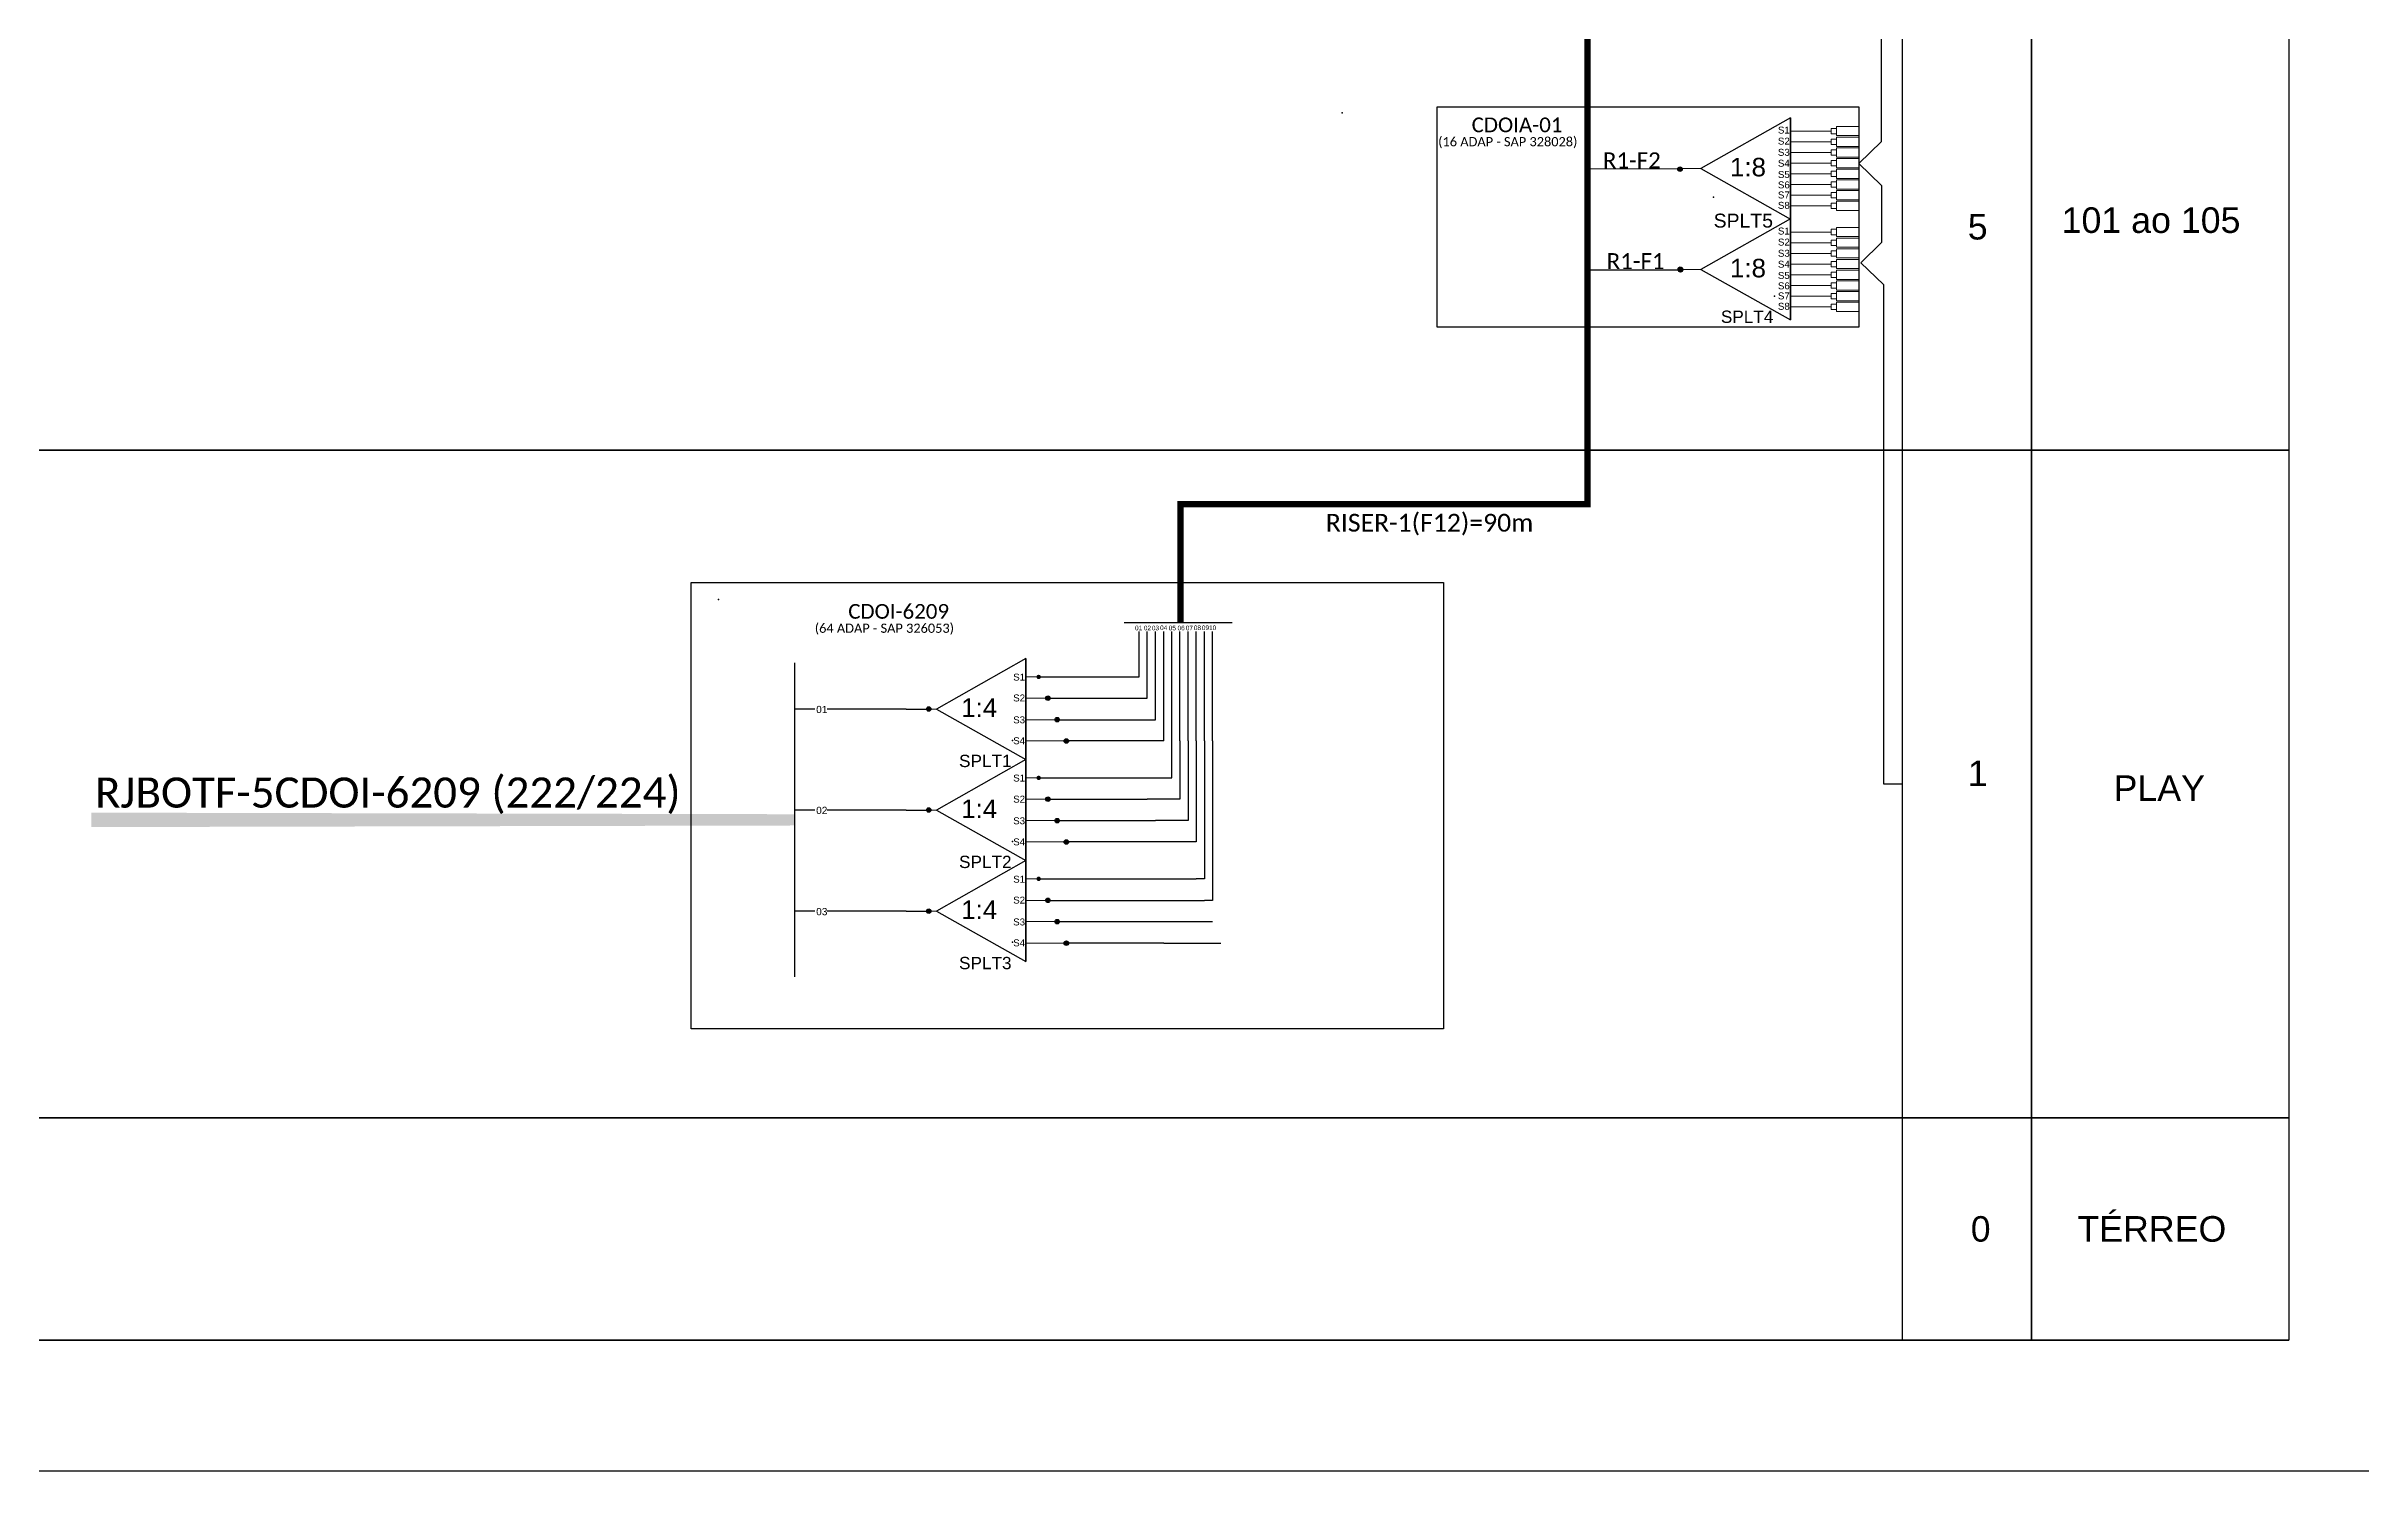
# Model space of a CAD drawing. Header units: metres. Extents: x -894 to 988, y 24 to 618.
# Drawn here: x 697.5 to 812.9, y 23.6 to 94.6 of the extents above; entities that cross this region are included whole.
import ezdxf
from ezdxf.enums import TextEntityAlignment as Align

# ---------------------------------------------------------------- set-up
doc = ezdxf.new("R2010")
doc.units = ezdxf.units.M
doc.styles.add('ARIAL', font='arial.ttf')
doc.styles.add('WMF-Calibri0', font='calibri.ttf')

# ---------------------------------------------------------------- blocks, each defined once
blk = doc.blocks.new('SPLT_1-8_SC-APC')
at = {"color": 1}
blk.add_lwpolyline([(-7.37, -2.1), (-17.04, -7.55), (-7.37, -13), (-7.37, -2.1)], dxfattribs=at)
at = {"color": 3, "lineweight": 0}
for points in [[(-2.99, -3.51), (-7.37, -3.51)], [(-7.37, -4.66), (-2.99, -4.66)], [(-2.41, -3.02), (-2.41, -4)], [(-2.41, -3.02), (0, -3.02)], [(-2.41, -4), (0, -4)], [(-2.41, -4.17), (-2.41, -5.16)], [(-2.41, -4.17), (0, -4.17)], [(-7.37, -5.82), (-2.99, -5.82)], [(-7.37, -6.97), (-2.99, -6.97)], [(-2.41, -5.16), (0, -5.16)], [(-2.41, -5.32), (-2.41, -6.31)], [(-2.41, -5.32), (0, -5.32)], [(-2.41, -6.31), (0, -6.31)], [(-2.41, -6.48), (-2.41, -7.46)], [(-2.41, -6.48), (0, -6.48)], [(-2.41, -7.46), (0, -7.46)], [(-7.37, -8.12), (-2.99, -8.12)], [(-7.37, -9.28), (-2.99, -9.28)], [(-2.41, -7.63), (-2.41, -8.62)], [(-2.41, -7.63), (0, -7.63)], [(-2.41, -8.62), (0, -8.62)], [(-2.41, -8.78), (-2.41, -9.77)], [(-2.41, -8.78), (0, -8.78)], [(-2.41, -9.77), (0, -9.77)], [(-2.41, -9.94), (-2.41, -10.92)], [(-2.41, -9.94), (0, -9.94)], [(-7.37, -10.43), (-2.99, -10.43)], [(-7.37, -11.58), (-2.99, -11.58)], [(-2.41, -10.92), (0, -10.92)], [(-2.41, -11.09), (-2.41, -12.08)], [(-2.41, -11.09), (0, -11.09)], [(-2.41, -12.08), (0, -12.08)]]:
    blk.add_lwpolyline(points, dxfattribs=at)
for points in [[(-2.99, -3.22), (-2.41, -3.22), (-2.41, -3.8), (-2.99, -3.8)], [(-2.99, -4.38), (-2.41, -4.38), (-2.41, -4.95), (-2.99, -4.95)], [(-2.99, -5.53), (-2.41, -5.53), (-2.41, -6.1), (-2.99, -6.1)], [(-2.99, -6.68), (-2.41, -6.68), (-2.41, -7.26), (-2.99, -7.26)], [(-2.99, -7.84), (-2.41, -7.84), (-2.41, -8.41), (-2.99, -8.41)], [(-2.99, -8.99), (-2.41, -8.99), (-2.41, -9.56), (-2.99, -9.56)], [(-2.99, -10.14), (-2.41, -10.14), (-2.41, -10.72), (-2.99, -10.72)], [(-2.99, -11.3), (-2.41, -11.3), (-2.41, -11.87), (-2.99, -11.87)]]:
    blk.add_lwpolyline(points, close=True, dxfattribs=at)
at = {"color": 1, "lineweight": 0}
blk.add_lwpolyline([(-17.04, -7.55), (-19.26, -7.55)], dxfattribs=at)
at = {"color": 1, "style": 'ARIAL'}
for s, height, p in [('S1', 0.75, (-8.74, -3.78)), ('S2', 0.75, (-8.74, -4.97)), ('1:8', 2, (-13.91, -8.4)), ('S3', 0.75, (-8.74, -6.18)), ('S4', 0.75, (-8.74, -7.36)), ('S5', 0.75, (-8.74, -8.57)), ('S6', 0.75, (-8.74, -9.69)), ('S7', 0.75, (-8.74, -10.78)), ('S8', 0.75, (-8.74, -11.9))]:
    blk.add_text(s, height=height, dxfattribs=at).set_placement(p)
blk = doc.blocks.new('SPLITTER_')
blk.add_point((0, 0))
at = {"style": 'ARIAL', "flags": 4}
blk.add_attdef('SPLT', (0, -3.26), '', height=1.5, dxfattribs=at)
blk = doc.blocks.new('A$C415C251F')
at = {"color": 3}
blk.add_point((0, 0), dxfattribs=at)
blk = doc.blocks.new('LEG_CDOIA8_C-SPLT_ESQ')
at = {"color": 3, "extrusion": (0, 0, -1), "xscale": -1, "zscale": -1}
blk.add_blockref('A$C415C251F', (0, 0), dxfattribs=at)
at = {"color": 1, "style": 'WMF-Calibri0', "flags": 4}
blk.add_attdef('MODELO', text='', height=1.5, dxfattribs=at).set_placement((22.54, -4.54), align=Align.CENTER)
blk.add_attdef('CDO', (21.44, -2.61), '', height=2, dxfattribs=at)
at = {"style": 'ARIAL', "flags": 4}
blk.add_attdef('SPLITAGEM', text='', height=1.5, dxfattribs=at).set_placement((18.61, -12.59), align=Align.CENTER)

msp = doc.modelspace()

# ---------------------------------------------------------------- hatches: boundary and pattern name
h = msp.add_hatch(color=3)
h.dxf.hatch_style = 1
h.paths.add_polyline_path([(779, 88.47, 1), (778.77, 88.47, 1)])
h = msp.add_hatch(color=3)
h.dxf.hatch_style = 1
h.paths.add_polyline_path([(779.02, 83.49, 1), (778.8, 83.49, 1)])
h = msp.add_hatch(color=3)
h.dxf.hatch_style = 1
h.paths.add_polyline_path([(779.03, 83.45, 1), (778.8, 83.45, 1)])
h = msp.add_hatch(color=3)
h.dxf.hatch_style = 1
h.paths.add_polyline_path([(747.04, 63.17, 1), (746.82, 63.17, 1)])
h = msp.add_hatch(color=3)
h.dxf.hatch_style = 1
h.paths.add_polyline_path([(741.56, 61.57, 1), (741.34, 61.57, 1)])
h = msp.add_hatch(color=3)
h.dxf.hatch_style = 1
h.paths.add_polyline_path([(747.5, 62.11, 1), (747.28, 62.11, 1)])
h = msp.add_hatch(color=3)
h.dxf.hatch_style = 1
h.paths.add_polyline_path([(747.96, 61.04, 1), (747.74, 61.04, 1)])
h = msp.add_hatch(color=3)
h.dxf.hatch_style = 1
h.paths.add_polyline_path([(748.43, 59.98, 1), (748.2, 59.98, 1)])
h = msp.add_hatch(color=3)
h.dxf.hatch_style = 1
h.paths.add_polyline_path([(747.04, 58.14, 1), (746.82, 58.14, 1)])
h = msp.add_hatch(color=3)
h.dxf.hatch_style = 1
h.paths.add_polyline_path([(741.56, 56.54, 1), (741.34, 56.54, 1)])
h = msp.add_hatch(color=3)
h.dxf.hatch_style = 1
h.paths.add_polyline_path([(747.5, 57.08, 1), (747.28, 57.08, 1)])
h = msp.add_hatch(color=3)
h.dxf.hatch_style = 1
h.paths.add_polyline_path([(747.96, 56.01, 1), (747.74, 56.01, 1)])
h = msp.add_hatch(color=3)
h.dxf.hatch_style = 1
h.paths.add_polyline_path([(748.43, 54.95, 1), (748.2, 54.95, 1)])
h = msp.add_hatch(color=3)
h.dxf.hatch_style = 1
h.paths.add_polyline_path([(747.04, 53.11, 1), (746.82, 53.11, 1)])
h = msp.add_hatch(color=3)
h.dxf.hatch_style = 1
h.paths.add_polyline_path([(747.5, 52.04, 1), (747.28, 52.04, 1)])
h = msp.add_hatch(color=3)
h.dxf.hatch_style = 1
h.paths.add_polyline_path([(741.56, 51.5, 1), (741.34, 51.5, 1)])
h = msp.add_hatch(color=3)
h.dxf.hatch_style = 1
h.paths.add_polyline_path([(747.96, 50.98, 1), (747.74, 50.98, 1)])
h = msp.add_hatch(color=3)
h.dxf.hatch_style = 1
h.paths.add_polyline_path([(748.43, 49.91, 1), (748.2, 49.91, 1)])

# ---------------------------------------------------------------- linework, layer by layer
at = {"color": 7}
msp.add_lwpolyline([(147.25, 23.62), (988.25, 23.62), (988.25, 617.62), (147.25, 617.62)], close=True, dxfattribs=at)
at = {"color": 5, "const_width": 0.306}
for points in [[(761.13, 71.78), (774.28, 71.78), (774.28, 142.92)], [(754, 65.87), (754, 71.78), (761.13, 71.78)]]:
    msp.add_lwpolyline(points, dxfattribs=at)
at = {"color": 3}
for points in [[(788.94, 89.84), (788.94, 113.28), (789.99, 113.28)], [(788.94, 89.84), (787.81, 88.75), (788.94, 87.66), (788.94, 84.81)], [(788.94, 84.81), (787.9, 83.81), (789.03, 82.72), (789.03, 79.86)], [(789.03, 79.86), (789.03, 57.84), (789.99, 57.84)], [(735.77, 61.57), (734.76, 61.57)], [(740.32, 61.57), (736.39, 61.57)], [(740.32, 61.57), (741.45, 61.57)], [(740.32, 56.54), (741.45, 56.54)], [(740.32, 51.5), (741.45, 51.5)]]:
    msp.add_lwpolyline(points, dxfattribs=at)
for points in [[(789.99, 74.47), (676.01, 74.47), (676.01, 96.65), (789.99, 96.65)], [(789.99, 41.21), (676.01, 41.21), (676.01, 74.47), (789.99, 74.47)], [(789.99, 30.13), (676.01, 30.13), (676.01, 41.21), (789.99, 41.21)], [(676.01, 30.13), (789.99, 30.13)], [(789.99, 30.13), (796.41, 30.13)], [(796.41, 30.13), (809.24, 30.13)]]:
    msp.add_lwpolyline(points)
for points in [[(789.99, 96.65), (796.41, 96.65), (796.41, 74.47), (789.99, 74.47)], [(796.41, 96.65), (809.24, 96.65), (809.24, 74.47), (796.41, 74.47)], [(789.99, 74.47), (796.41, 74.47), (796.41, 41.21), (789.99, 41.21)], [(796.41, 74.47), (809.24, 74.47), (809.24, 41.21), (796.41, 41.21)], [(789.99, 41.21), (796.41, 41.21), (796.41, 30.13), (789.99, 30.13)], [(796.41, 41.21), (809.24, 41.21), (809.24, 30.13), (796.41, 30.13)]]:
    msp.add_lwpolyline(points, close=True)
at = {"color": 1}
for points in [[(787.81, 80.6), (766.79, 80.6), (766.79, 91.57), (787.81, 91.57)], [(729.61, 67.88), (767.1, 67.88), (767.1, 45.63), (729.61, 45.63)]]:
    msp.add_lwpolyline(points, close=True, dxfattribs=at)
for points in [[(784.4, 91.02), (784.4, 85.99)], [(784.4, 85.99), (784.4, 80.96)], [(734.76, 63.87), (734.76, 48.23)], [(746.29, 64.09), (741.83, 61.57), (746.29, 59.05), (746.29, 64.09)], [(746.29, 64.09), (746.29, 59.05)], [(746.29, 64.09), (746.29, 59.05)], [(746.29, 59.05), (746.29, 64.09)], [(746.29, 59.05), (741.83, 56.54), (746.29, 54.02), (746.29, 59.05)], [(746.29, 59.05), (746.29, 54.02)], [(746.29, 59.05), (746.29, 54.02)], [(746.29, 54.02), (746.29, 59.05)], [(746.29, 54.02), (741.83, 51.5), (746.29, 48.99), (746.29, 54.02)], [(746.29, 54.02), (746.29, 48.99)], [(746.29, 54.02), (746.29, 48.99)], [(746.29, 48.99), (746.29, 54.02)]]:
    msp.add_lwpolyline(points, dxfattribs=at)
at = {"color": 5}
for points in [[(778.77, 88.48), (774.28, 88.47)], [(778.92, 83.43), (774.28, 83.43)], [(756.57, 65.87), (751.19, 65.87)], [(751.94, 63.17), (751.94, 65.44)], [(752.34, 62.11), (752.34, 65.43)], [(752.75, 63.33), (752.75, 65.44)], [(753.16, 59.98), (753.16, 65.44)], [(753.56, 59.98), (753.56, 65.44)], [(753.97, 59.98), (753.97, 65.44)], [(754.38, 59.98), (754.38, 65.44)], [(754.78, 59.98), (754.78, 65.44)], [(755.19, 59.98), (755.19, 65.44)], [(755.6, 59.98), (755.6, 65.44)], [(746.9, 63.17), (751.94, 63.17)], [(747.85, 61.04), (752.75, 61.04), (752.75, 63.33)], [(747.39, 62.11), (752.34, 62.11)], [(753.16, 59.98), (748.2, 59.98)], [(751.94, 58.14), (753.56, 58.14), (753.56, 59.98)], [(753.97, 59.98), (753.97, 57.08), (752.34, 57.08)], [(754.38, 59.98), (754.38, 56.01), (752.75, 56.01)], [(754.78, 59.98), (754.78, 54.95), (753.16, 54.95)], [(755.19, 59.98), (755.19, 53.11), (754.78, 53.11)], [(755.6, 59.98), (755.6, 52.04), (755.19, 52.04)], [(746.9, 58.14), (751.94, 58.14)], [(747.39, 57.08), (752.34, 57.08)], [(747.85, 56.01), (752.75, 56.01)], [(753.16, 54.95), (748.2, 54.95)], [(746.9, 53.11), (751.94, 53.11)], [(751.94, 53.11), (754.78, 53.11)], [(747.39, 52.04), (752.34, 52.04)], [(752.34, 52.04), (755.19, 52.04)]]:
    msp.add_lwpolyline(points, dxfattribs=at)
at = {"color": 6}
for points in [[(754.78, 65.36), (754.78, 65.36)], [(755.19, 65.36), (755.19, 65.36)], [(755.6, 65.36), (755.6, 65.36)]]:
    msp.add_lwpolyline(points, dxfattribs=at)
at = {"color": 7, "lineweight": 0}
for points in [[(746.29, 63.17), (746.9, 63.17)], [(746.29, 62.11), (747.39, 62.11)], [(746.29, 61.04), (747.85, 61.04)], [(746.29, 59.98), (748.31, 59.98)], [(746.29, 58.14), (746.9, 58.14)], [(746.29, 57.08), (747.39, 57.08)], [(746.29, 56.01), (747.85, 56.01)], [(746.29, 54.95), (748.31, 54.95)], [(746.29, 53.11), (746.9, 53.11)], [(746.29, 52.04), (747.39, 52.04)], [(746.29, 50.98), (747.85, 50.98)], [(746.29, 49.91), (748.31, 49.91)]]:
    msp.add_lwpolyline(points, dxfattribs=at)
at = {"color": 1, "lineweight": 0}
for points in [[(741.83, 61.57), (741.45, 61.57)], [(741.83, 56.54), (741.45, 56.54)], [(741.83, 51.5), (741.45, 51.5)]]:
    msp.add_lwpolyline(points, dxfattribs=at)
at = {"color": 1}
msp.add_lwpolyline([(699.71, 56.05, 0.722, 0.561, 0), (734.76, 56.05, 0.722, 0.722, 0)], format="xyseb", dxfattribs=at)
at = {"color": 2}
for points in [[(735.77, 56.54), (734.76, 56.54)], [(740.32, 56.54), (736.39, 56.54)]]:
    msp.add_lwpolyline(points, dxfattribs=at)
at = {"color": 7}
for points in [[(735.77, 51.5), (734.76, 51.5)], [(740.32, 51.5), (736.39, 51.5)]]:
    msp.add_lwpolyline(points, dxfattribs=at)
at = {"color": 252}
for points in [[(747.85, 50.98), (752.75, 50.98)], [(752.75, 50.98), (755.6, 50.98)], [(753.16, 49.91), (748.2, 49.91)], [(753.16, 49.91), (756, 49.91)]]:
    msp.add_lwpolyline(points, dxfattribs=at)
at = {"color": 3}
for centre in [(778.89, 88.47), (778.91, 83.49), (778.92, 83.45), (741.45, 61.57), (747.39, 62.11), (747.85, 61.04), (748.31, 59.98), (741.45, 56.54), (747.39, 57.08), (747.85, 56.01), (748.31, 54.95), (747.39, 52.04), (741.45, 51.5), (747.85, 50.98), (748.31, 49.91)]:
    msp.add_circle(centre, 0.112, dxfattribs=at)

# ---------------------------------------------------------------- block references
ref = msp.add_blockref('LEG_CDOIA8_C-SPLT_ESQ', (762.05, 91.27), dxfattribs=dict(at, xscale=0.36665177472, yscale=0.36665177472, zscale=0.36665177472))
ref.add_attrib('CDO', 'CDOIA-01', (768.51, 90.31), dxfattribs={"color": 1, "height": 0.733, "style": 'WMF-Calibri0'})
ref.add_attrib('MODELO', '(16 ADAP - SAP 328028)', dxfattribs={"color": 1, "height": 0.4583, "style": 'WMF-Calibri0'}).set_placement((770.31, 89.61), align=Align.CENTER)
at = {"color": 1, "xscale": 0.461894400000103, "yscale": 0.461894400000103, "zscale": 0.461894400000103}
for p in [(787.81, 91.99), (787.81, 86.96)]:
    msp.add_blockref('SPLT_1-8_SC-APC', p, dxfattribs=at)
ref = msp.add_blockref('SPLITTER_', (780.57, 87.07), dxfattribs=dict(xscale=0.461894400000095, yscale=0.461894400000095, zscale=0.461894400000095))
ref.add_attrib('SPLT', 'SPLT5', (780.57, 85.56), dxfattribs={"height": 0.693, "style": 'ARIAL'})
ref = msp.add_blockref('SPLITTER_', (783.6, 82.14), dxfattribs=dict(xscale=-0.4088339752805551, yscale=0.4088339752805551, zscale=0.4088339752805551))
ref.add_attrib('SPLT', 'SPLT4', (780.93, 80.81), dxfattribs={"height": 0.613, "style": 'ARIAL'})
at = {"color": 3}
ref = msp.add_blockref('LEG_CDOIA8_C-SPLT_ESQ', (730.97, 67.03), dxfattribs=dict(at, xscale=0.36665177472, yscale=0.36665177472, zscale=0.36665177472))
ref.add_attrib('CDO', 'CDOI-6209', (737.44, 66.07), dxfattribs={"color": 1, "height": 0.733, "style": 'WMF-Calibri0'})
ref.add_attrib('MODELO', '(64 ADAP - SAP 326053)', dxfattribs={"color": 1, "height": 0.4583, "style": 'WMF-Calibri0'}).set_placement((739.24, 65.37), align=Align.CENTER)
ref = msp.add_blockref('SPLITTER_', (745.63, 60.01), dxfattribs=dict(xscale=-0.4088339752805551, yscale=0.4088339752805551, zscale=0.4088339752805551))
ref.add_attrib('SPLT', 'SPLT1', (742.96, 58.68), dxfattribs={"height": 0.613, "style": 'ARIAL'})
ref = msp.add_blockref('SPLITTER_', (745.63, 54.98), dxfattribs=dict(xscale=-0.4088339752805551, yscale=0.4088339752805551, zscale=0.4088339752805551))
ref.add_attrib('SPLT', 'SPLT2', (742.96, 53.65), dxfattribs={"height": 0.613, "style": 'ARIAL'})
ref = msp.add_blockref('SPLITTER_', (745.63, 49.95), dxfattribs=dict(xscale=-0.4088339752805551, yscale=0.4088339752805551, zscale=0.4088339752805551))
ref.add_attrib('SPLT', 'SPLT3', (742.96, 48.61), dxfattribs={"height": 0.613, "style": 'ARIAL'})

# ---------------------------------------------------------------- texts
at = {"color": 5, "style": 'WMF-Calibri0'}
for s, height, p in [('R1-F2', 0.797, (775.05, 88.51)), ('R1-F1', 0.797, (775.24, 83.49)), ('RISER-1(F12)=90m', 0.8861, (761.24, 70.41))]:
    msp.add_text(s, height=height, dxfattribs=at).set_placement(p)
at = {"style": 'ARIAL'}
for s, height, p in [('101 ao 105', 1.275, (802.37, 85.93)), ('5', 1.27, (793.73, 85.6)), ('01', 0.231, (751.91, 65.61)), ('02', 0.231, (752.35, 65.61)), ('03', 0.231, (752.75, 65.61)), ('04', 0.231, (753.16, 65.62)), ('05', 0.231, (753.59, 65.61)), ('06', 0.231, (754.03, 65.61)), ('07', 0.231, (754.44, 65.61)), ('08', 0.231, (754.84, 65.62)), ('09', 0.231, (755.24, 65.62)), ('10', 0.231, (755.6, 65.62)), ('01', 0.361, (736.12, 61.55)), ('1', 1.27, (793.73, 58.37)), ('PLAY', 1.275, (802.78, 57.63)), ('02', 0.361, (736.12, 56.52)), ('03', 0.361, (736.12, 51.48)), ('0', 1.27, (793.88, 35.67)), ('TÉRREO', 1.275, (802.41, 35.67))]:
    msp.add_text(s, height=height, dxfattribs=at).set_placement(p, align=Align.MIDDLE_CENTER)
at = {"color": 1, "style": 'ARIAL'}
for s, height, p in [('S1', 0.346, (745.66, 62.99)), ('1:4', 0.924, (743.07, 61.18)), ('S2', 0.346, (745.66, 61.95)), ('S3', 0.346, (745.66, 60.86)), ('S4', 0.346, (745.66, 59.82)), ('S1', 0.346, (745.66, 57.96)), ('1:4', 0.924, (743.07, 56.14)), ('S2', 0.346, (745.66, 56.91)), ('S3', 0.346, (745.66, 55.83)), ('S4', 0.346, (745.66, 54.78)), ('S1', 0.346, (745.66, 52.92)), ('1:4', 0.924, (743.07, 51.11)), ('S2', 0.346, (745.66, 51.88)), ('S3', 0.346, (745.66, 50.79)), ('S4', 0.346, (745.66, 49.75))]:
    msp.add_text(s, height=height, dxfattribs=at).set_placement(p)
at = {"color": 1, "style": 'WMF-Calibri0'}
msp.add_text('RJBOTF-5CDOI-6209 (222/224)', height=1.5, dxfattribs=at).set_placement((714.49, 57.41, 1.78), align=Align.MIDDLE_CENTER)

doc.saveas('drawing.dxf')
